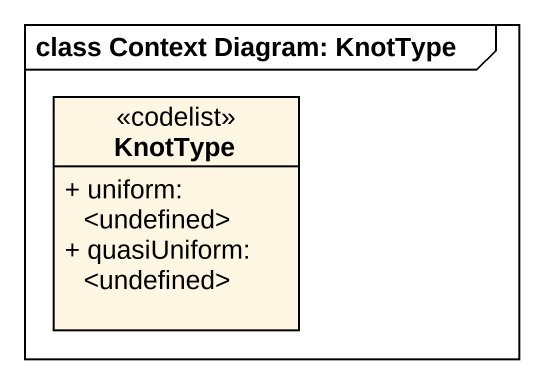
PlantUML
@startuml
mainframe class Context Diagram: KnotType
hide circle
hide empty members
skinparam classAttributeIconSize 0
class KnotType <<codelist>> {
  + uniform: <undefined>
  + quasiUniform: <undefined>
}
@enduml
